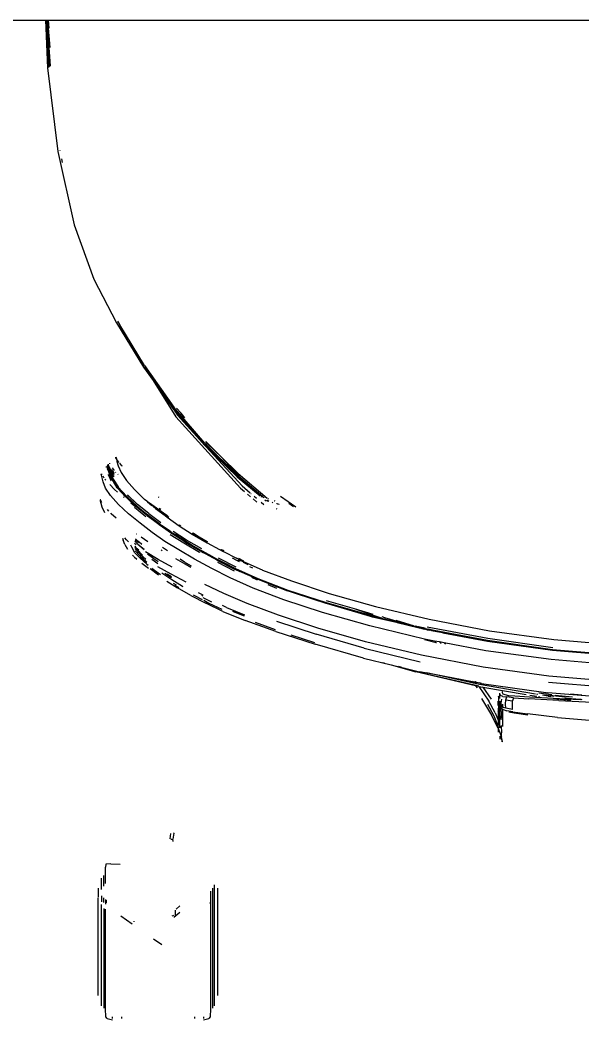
# Model space of a CAD drawing. Header units: millimetres. Extents: x -41292 to 298682, y -22072 to 33155.
# Drawn here: x 26893.6 to 27102.4, y -9910.7 to -9539.4 of the extents above; entities that cross this region are included whole.
import ezdxf

# ---------------------------------------------------------------- set-up
doc = ezdxf.new("R2010")
doc.units = ezdxf.units.MM

# ---------------------------------------------------------------- blocks, each defined once
blk = doc.blocks.new('rmfnasesx')
for p, q in [((53907.95, 5973.01), (54366.44, 5973.01)), ((54366.44, 5973.01), (54367.12, 5955.23)), ((54366.44, 5973.01), (54366.56, 5973.01)), ((54367.58, 5955.4), (54366.56, 5973.01)), ((54366.56, 5973.01), (54366.66, 5973.01)), ((54367.67, 5955.51), (54366.66, 5973.01)), ((54366.66, 5973.01), (54366.76, 5973.01)), ((54366.76, 5973.01), (54367.85, 5955.71)), ((54366.76, 5973.01), (54367.94, 5955.82)), ((54366.76, 5973.01), (54366.83, 5973.01)), ((54367.94, 5955.82), (54366.83, 5973.01)), ((54366.83, 5973.01), (54366.91, 5973.01)), ((54366.91, 5973.01), (54367.16, 5969.5)), ((54366.91, 5973.01), (54366.93, 5973.01)), ((54367.16, 5969.5), (54366.93, 5973.01)), ((54366.93, 5973.01), (54367.03, 5973.01)), ((54368.12, 5956.03), (54367.03, 5973.01)), ((54367.03, 5973.01), (54367.14, 5973.01)), ((54368.05, 5958.74), (54367.14, 5973.01)), ((54367.14, 5973.01), (54367.17, 5973.01)), ((54367.17, 5973.01), (54367.95, 5962.83)), ((54367.17, 5973.01), (54367.49, 5973.01)), ((54367.76, 5969.92), (54367.49, 5973.01)), ((54367.49, 5973.01), (54842.76, 5973.01)), ((54367.16, 5969.5), (54368.12, 5956.03)), ((54367.16, 5969.5), (54367.94, 5955.82)), ((54368.03, 5955.92), (54367.16, 5969.5)), ((54367.94, 5955.82), (54367.92, 5955.79)), ((54367.12, 5955.23), (54371.02, 5924.23)), ((54371.02, 5924.23), (54377.02, 5896.93)), ((54371.79, 5924.61), (54371.78, 5924.65)), ((54372.74, 5920.06), (54372.42, 5921.46)), ((54377.02, 5896.93), (54384.32, 5876.83)), ((54384.32, 5876.83), (54392.82, 5860.53)), ((54392.82, 5860.53), (54402.82, 5844.13)), ((54393.94, 5859.95), (54393.22, 5861.13)), ((54393.98, 5859.84), (54393.94, 5859.95)), ((54403.12, 5844.73), (54393.98, 5859.84)), ((54395.32, 5856.74), (54394.67, 5858.24)), ((54395.32, 5856.74), (54395.95, 5855.74)), ((54403.12, 5844.73), (54414.02, 5829.23)), ((54411.49, 5832.5), (54403.12, 5844.33)), ((54402.82, 5844.13), (54406.37, 5839.12)), ((54405.16, 5841.04), (54406.37, 5839.12)), ((54406.37, 5839.12), (54413.72, 5828.73)), ((54406.37, 5839.12), (54414.82, 5825.64)), ((54410.8, 5833.6), (54411.49, 5832.5)), ((54414.02, 5828.93), (54411.49, 5832.5)), ((54411.49, 5832.5), (54414.22, 5828.16)), ((54413.72, 5828.73), (54414.22, 5828.16)), ((54425.52, 5815.83), (54414.02, 5829.23)), ((54414.22, 5828.16), (54423.75, 5817.14)), ((54414.22, 5828.16), (54415.42, 5826.24)), ((54416.62, 5827.14), (54415.02, 5828.93)), ((54415.42, 5826.24), (54423.75, 5817.14)), ((54417.5, 5826.19), (54416.62, 5827.14)), ((54418.17, 5825.32), (54416.62, 5827.14)), ((54438.82, 5799.24), (54414.82, 5825.64)), ((54423.75, 5817.14), (54425.32, 5815.33)), ((54423.75, 5817.14), (54426.12, 5814.55)), ((54425.32, 5815.33), (54426.12, 5814.55)), ((54425.52, 5815.83), (54437.72, 5803.93)), ((54437.82, 5803.63), (54425.62, 5815.53)), ((54426.62, 5815.63), (54425.89, 5816.47)), ((54425.92, 5816.53), (54431.67, 5810.83)), ((54431.67, 5810.83), (54426.62, 5815.63)), ((54426.12, 5814.55), (54437.62, 5803.43)), ((54426.12, 5814.55), (54439.42, 5800.04)), ((54389.02, 5806.93), (54389.02, 5807.23)), ((54389.42, 5807.73), (54389.42, 5807.43)), ((54389.42, 5807.13), (54389.42, 5807.43)), ((54389.42, 5807.43), (54389.52, 5807.33)), ((54389.52, 5807.63), (54389.52, 5807.33)), ((54389.52, 5807.33), (54389.52, 5807.28)), ((54389.52, 5807.03), (54389.52, 5807.28)), ((54389.52, 5807.28), (54389.76, 5806.98)), ((54389.62, 5808.03), (54389.62, 5807.93)), ((54389.72, 5807.73), (54389.62, 5807.93)), ((54389.72, 5807.93), (54389.72, 5807.83)), ((54389.72, 5807.83), (54389.72, 5807.73)), ((54389.72, 5807.73), (54389.75, 5807.68)), ((54389.75, 5807.68), (54389.72, 5807.63)), ((54389.72, 5807.63), (54389.82, 5807.33)), ((54389.72, 5807.63), (54389.72, 5807.43)), ((54389.72, 5807.43), (54389.72, 5807.13)), ((54389.82, 5807.33), (54389.72, 5807.43)), ((54389.72, 5807.43), (54389.82, 5807.03)), ((54389.82, 5807.63), (54389.75, 5807.68)), ((54389.82, 5807.63), (54389.82, 5807.53)), ((54389.82, 5807.53), (54389.82, 5807.33)), ((54390.22, 5807.03), (54389.82, 5807.53)), ((54390.31, 5806.75), (54389.82, 5807.53)), ((54389.82, 5807.28), (54389.82, 5807.33)), ((54389.82, 5807.28), (54389.82, 5807.03)), ((54389.84, 5807.26), (54389.82, 5807.28)), ((54389.84, 5807.26), (54389.97, 5806.66)), ((54389.84, 5807.26), (54390.32, 5806.53)), ((54390.12, 5808.43), (54390.12, 5808.23)), ((54392.52, 5810.43), (54392.52, 5810.63)), ((54392.52, 5810.63), (54392.62, 5810.53)), ((54392.7, 5810.13), (54392.52, 5810.43)), ((54392.62, 5810.53), (54392.7, 5810.13)), ((54392.7, 5810.13), (54392.72, 5810.03)), ((54392.72, 5810.03), (54392.92, 5809.03)), ((54393.12, 5809.43), (54392.72, 5810.03)), ((54392.92, 5809.03), (54393.42, 5807.43)), ((54393.73, 5808.7), (54393.12, 5809.43)), ((54393.42, 5807.43), (54394.52, 5805.03)), ((54394.72, 5807.53), (54393.94, 5808.46)), ((54394.95, 5807.31), (54394.72, 5807.53)), ((54431.7, 5810.8), (54431.67, 5810.83)), ((54431.76, 5810.74), (54431.7, 5810.8)), ((54439.12, 5802.76), (54431.76, 5810.74)), ((54431.76, 5810.74), (54437.92, 5804.63)), ((54387.12, 5804.43), (54387.22, 5804.53)), ((54387.22, 5804.03), (54387.12, 5804.43)), ((54387.22, 5804.53), (54387.32, 5804.23)), ((54387.42, 5803.03), (54387.22, 5804.03)), ((54387.32, 5804.23), (54387.34, 5804.2)), ((54387.64, 5803.7), (54387.92, 5803.23)), ((54389.1, 5806.81), (54389.02, 5806.93)), ((54389.62, 5806.03), (54389.29, 5806.54)), ((54389.62, 5806.23), (54389.42, 5807.13)), ((54389.72, 5806.13), (54389.52, 5807.03)), ((54389.72, 5805.91), (54389.62, 5806.23)), ((54389.72, 5805.91), (54389.62, 5806.03)), ((54389.62, 5804.33), (54390.26, 5802.93)), ((54389.72, 5807.13), (54389.76, 5806.98)), ((54389.83, 5805.78), (54389.72, 5806.13)), ((54390.12, 5804.63), (54389.72, 5805.91)), ((54389.83, 5805.78), (54389.72, 5805.91)), ((54389.72, 5804.23), (54390.26, 5802.93)), ((54389.76, 5806.98), (54389.77, 5806.91)), ((54389.77, 5806.91), (54389.92, 5806.23)), ((54389.77, 5806.91), (54389.86, 5806.83)), ((54389.82, 5807.03), (54389.86, 5806.83)), ((54390.22, 5804.53), (54389.83, 5805.78)), ((54390.2, 5805.35), (54389.83, 5805.78)), ((54389.86, 5806.83), (54389.87, 5806.81)), ((54389.87, 5806.81), (54389.87, 5806.76)), ((54389.87, 5806.76), (54389.89, 5806.73)), ((54389.89, 5806.73), (54389.92, 5806.53)), ((54389.89, 5806.73), (54389.97, 5806.66)), ((54389.92, 5806.53), (54389.96, 5806.41)), ((54389.92, 5806.23), (54390.2, 5805.35)), ((54389.96, 5806.41), (54390.02, 5806.13)), ((54389.97, 5806.66), (54389.99, 5806.58)), ((54389.99, 5806.58), (54390.02, 5806.53)), ((54390.02, 5806.53), (54390.12, 5806.43)), ((54390.02, 5806.53), (54390.02, 5806.43)), ((54390.02, 5806.43), (54390.46, 5805.04)), ((54390.02, 5806.13), (54390.31, 5805.22)), ((54390.12, 5806.43), (54390.59, 5805.84)), ((54391.12, 5802.33), (54390.12, 5804.63)), ((54390.2, 5805.35), (54390.42, 5804.63)), ((54390.31, 5805.22), (54390.2, 5805.35)), ((54390.31, 5806.75), (54390.22, 5807.03)), ((54391.22, 5802.23), (54390.22, 5804.53)), ((54390.41, 5806.42), (54390.31, 5806.75)), ((54390.31, 5805.22), (54390.35, 5805.17)), ((54390.41, 5806.42), (54390.32, 5806.53)), ((54390.35, 5805.17), (54390.42, 5804.93)), ((54390.46, 5805.04), (54390.35, 5805.17)), ((54390.42, 5806.33), (54390.41, 5806.42)), ((54390.45, 5806.3), (54390.42, 5806.33)), ((54390.42, 5804.93), (54391.42, 5802.63)), ((54390.42, 5804.93), (54390.52, 5804.53)), ((54390.42, 5804.63), (54391.42, 5802.33)), ((54390.59, 5805.84), (54390.45, 5806.3)), ((54390.46, 5805.04), (54390.52, 5804.83)), ((54391.22, 5804.13), (54390.46, 5805.04)), ((54390.52, 5804.83), (54391.52, 5802.53)), ((54390.52, 5804.53), (54391.52, 5802.23)), ((54390.59, 5805.84), (54390.72, 5805.43)), ((54390.82, 5805.33), (54390.75, 5805.55)), ((54390.77, 5805.62), (54391.62, 5804.53)), ((54391.57, 5803.77), (54390.82, 5805.33)), ((54391.87, 5804.61), (54390.84, 5805.84)), ((54391.87, 5804.61), (54390.85, 5805.88)), ((54391.88, 5804.88), (54390.9, 5806.05)), ((54391.88, 5804.91), (54390.91, 5806.12)), ((54391.09, 5806.75), (54391.9, 5805.73)), ((54391.57, 5803.77), (54391.22, 5804.13)), ((54391.84, 5803.49), (54391.57, 5803.77)), ((54391.83, 5803.23), (54391.57, 5803.77)), ((54391.86, 5804.29), (54391.62, 5804.53)), ((54392.42, 5805.14), (54392.55, 5805.01)), ((54393.2, 5804.39), (54393.36, 5804.23)), ((54394.52, 5805.03), (54396.42, 5802.03)), ((54439.12, 5802.76), (54437.72, 5803.93)), ((54439.95, 5801.86), (54437.82, 5803.63)), ((54437.92, 5804.63), (54448.77, 5795.52)), ((54387.82, 5801.53), (54387.42, 5803.03)), ((54388.72, 5799.23), (54387.82, 5801.53)), ((54387.92, 5803.23), (54388.07, 5803.06)), ((54388.47, 5802.57), (54388.8, 5802.18)), ((54390.26, 5802.93), (54390.67, 5801.97)), ((54390.29, 5800.53), (54392.02, 5798.73)), ((54390.67, 5801.97), (54390.72, 5801.93)), ((54391.22, 5802.23), (54391.12, 5802.33)), ((54393.06, 5799.33), (54391.22, 5802.23)), ((54393.02, 5799.33), (54391.22, 5802.23)), ((54391.42, 5802.63), (54391.52, 5802.53)), ((54391.42, 5802.33), (54391.52, 5802.23)), ((54391.52, 5802.53), (54393.32, 5799.63)), ((54391.52, 5802.23), (54393.32, 5799.33)), ((54396.42, 5802.03), (54399.42, 5798.63)), ((54437.62, 5803.43), (54446.15, 5796.33)), ((54447.14, 5796.02), (54439.12, 5802.76)), ((54439.95, 5801.86), (54439.12, 5802.76)), ((54439.42, 5800.04), (54442.39, 5797.48)), ((54446.84, 5796.11), (54439.95, 5801.86)), ((54440.52, 5801.24), (54439.95, 5801.86)), ((54390.52, 5796.43), (54388.72, 5799.23)), ((54393.52, 5793.13), (54390.52, 5796.43)), ((54392.02, 5798.73), (54393.19, 5797.75)), ((54393.06, 5799.33), (54393.02, 5799.33)), ((54393.17, 5799.18), (54393.06, 5799.33)), ((54393.3, 5799.03), (54393.17, 5799.18)), ((54396.07, 5795.99), (54393.3, 5799.03)), ((54396.12, 5796.03), (54393.3, 5799.03)), ((54393.32, 5799.63), (54393.42, 5799.53)), ((54393.32, 5799.33), (54393.42, 5799.23)), ((54393.42, 5799.53), (54396.42, 5796.23)), ((54393.42, 5799.23), (54396.32, 5795.93)), ((54399.92, 5792.43), (54396.12, 5796.03)), ((54396.42, 5796.23), (54396.49, 5796.17)), ((54396.49, 5796.17), (54396.52, 5796.13)), ((54396.52, 5796.13), (54396.72, 5795.95)), ((54400.62, 5793.13), (54396.82, 5796.73)), ((54400.62, 5793.13), (54396.82, 5796.63)), ((54399.42, 5798.63), (54403.22, 5795.03)), ((54438.82, 5799.24), (54440.33, 5797.93)), ((54441.43, 5796.97), (54442.54, 5796.02)), ((54442.7, 5797.21), (54442.77, 5797.15)), ((54443.9, 5796.18), (54444.79, 5795.41)), ((54446.39, 5796.13), (54446.6, 5795.95)), ((54453.71, 5796.26), (54459.41, 5792.22)), ((54386.82, 5794.83), (54386.72, 5794.83)), ((54386.72, 5794.83), (54386.72, 5794.43)), ((54386.72, 5794.43), (54386.92, 5793.63)), ((54386.92, 5794.53), (54386.82, 5794.83)), ((54387.32, 5793.81), (54386.92, 5794.53)), ((54386.92, 5793.63), (54387.32, 5792.23)), ((54397.22, 5789.63), (54393.52, 5793.13)), ((54395.33, 5795.96), (54395.67, 5795.67)), ((54396.32, 5795.93), (54396.39, 5795.87)), ((54396.39, 5795.87), (54396.42, 5795.83)), ((54400.22, 5792.33), (54396.42, 5795.83)), ((54399.86, 5792.39), (54396.55, 5795.53)), ((54396.72, 5795.95), (54400.32, 5792.63)), ((54396.72, 5795.95), (54400.22, 5792.63)), ((54398.03, 5793.78), (54399.81, 5792.36)), ((54402.89, 5790.03), (54399.92, 5792.43)), ((54400.22, 5792.63), (54402.16, 5791.06)), ((54400.22, 5792.33), (54400.66, 5791.98)), ((54400.32, 5792.63), (54402.16, 5791.06)), ((54404.72, 5789.73), (54400.62, 5793.13)), ((54403.99, 5794.39), (54403.22, 5795.03)), ((54404.22, 5794.23), (54403.99, 5794.39)), ((54404.32, 5794.13), (54404.22, 5794.23)), ((54405.92, 5792.99), (54404.32, 5794.13)), ((54404.32, 5794.13), (54405.92, 5792.79)), ((54410.22, 5789.93), (54405.92, 5792.99)), ((54410.12, 5789.93), (54405.92, 5792.99)), ((54406.46, 5792.35), (54405.92, 5792.79)), ((54409.92, 5789.73), (54406.46, 5792.35)), ((54410.12, 5789.73), (54406.46, 5792.35)), ((54406.46, 5792.35), (54407.32, 5791.63)), ((54408.58, 5795.66), (54408.33, 5795.84)), ((54443.5, 5795.18), (54444.88, 5793.98)), ((54446.5, 5793.94), (54447.45, 5793.12)), ((54447.31, 5795.73), (54447.06, 5795.93)), ((54447.6, 5795.63), (54447.35, 5795.84)), ((54447.87, 5794.89), (54448.42, 5794.43)), ((54449.07, 5794.26), (54448.59, 5794.66)), ((54449.32, 5794.19), (54448.87, 5794.57)), ((54448.94, 5795.38), (54449.25, 5795.12)), ((54450.56, 5794.02), (54450.85, 5793.78)), ((54451.54, 5794.4), (54451.47, 5794.46)), ((54451.75, 5794.33), (54451.51, 5794.53)), ((54452.21, 5793.49), (54452.35, 5793.37)), ((54452.41, 5793.42), (54452.52, 5793.33)), ((54452.89, 5793.23), (54452.75, 5793.31)), ((54453.18, 5793.17), (54453.09, 5793.2)), ((54453.18, 5793.17), (54453.25, 5793.13)), ((54453.46, 5793.07), (54453.43, 5793.09)), ((54456.81, 5793.65), (54458.57, 5792.43)), ((54387.32, 5792.23), (54388.32, 5790.13)), ((54389.92, 5790.61), (54389.36, 5791.23)), ((54390.82, 5789.63), (54390.62, 5789.85)), ((54392.67, 5787.99), (54390.82, 5789.63)), ((54401.52, 5786.13), (54397.22, 5789.63)), ((54399.42, 5792.13), (54403.62, 5788.63)), ((54400.66, 5791.98), (54404.35, 5788.99)), ((54400.66, 5791.98), (54403.67, 5789.47)), ((54402.16, 5791.06), (54404.42, 5789.13)), ((54402.16, 5791.06), (54404.42, 5789.23)), ((54402.89, 5790.03), (54403.67, 5789.47)), ((54404.12, 5789.03), (54402.89, 5790.03)), ((54403.67, 5789.47), (54404.35, 5788.99)), ((54403.67, 5789.47), (54404.32, 5788.93)), ((54404.12, 5788.93), (54404.06, 5788.98)), ((54404.32, 5788.93), (54404.12, 5789.03)), ((54408.52, 5785.63), (54404.12, 5788.93)), ((54408.52, 5785.63), (54404.32, 5788.93)), ((54404.32, 5788.93), (54407.72, 5786.38)), ((54404.35, 5788.99), (54404.42, 5788.93)), ((54404.42, 5789.23), (54408.82, 5785.93)), ((54404.42, 5789.13), (54408.82, 5785.93)), ((54404.42, 5788.93), (54407.72, 5786.38)), ((54404.42, 5788.93), (54407.52, 5786.73)), ((54409.22, 5786.33), (54404.82, 5789.63)), ((54407.25, 5791.58), (54409.92, 5789.63)), ((54407.32, 5791.63), (54409.92, 5789.73)), ((54408.63, 5791.78), (54409.21, 5791.37)), ((54410.12, 5789.63), (54409.92, 5789.73)), ((54409.92, 5789.73), (54410.89, 5788.98)), ((54409.92, 5789.63), (54410.89, 5788.98)), ((54411.88, 5788.77), (54410.12, 5789.93)), ((54412.18, 5788.35), (54410.12, 5789.73)), ((54412.12, 5788.31), (54410.12, 5789.63)), ((54410.12, 5789.63), (54412.07, 5788.28)), ((54411.33, 5789.18), (54410.22, 5789.93)), ((54410.89, 5788.98), (54411.62, 5788.43)), ((54452.13, 5791.6), (54452.36, 5791.45)), ((54406.02, 5782.73), (54401.52, 5786.13)), ((54407.52, 5786.73), (54408.82, 5785.93)), ((54407.72, 5786.38), (54408.72, 5785.63)), ((54408.62, 5785.53), (54408.52, 5785.63)), ((54413.16, 5782.38), (54408.62, 5785.53)), ((54413.22, 5782.43), (54408.62, 5785.53)), ((54408.72, 5785.63), (54408.82, 5785.53)), ((54408.82, 5785.93), (54408.92, 5785.83)), ((54408.82, 5785.53), (54413.22, 5782.43)), ((54408.82, 5785.53), (54413.32, 5782.43)), ((54408.92, 5785.83), (54410.07, 5785.03)), ((54410.07, 5785.03), (54410.14, 5784.99)), ((54410.14, 5784.99), (54410.22, 5784.93)), ((54410.22, 5784.93), (54413.05, 5782.96)), ((54410.22, 5784.93), (54412.64, 5783.32)), ((54410.22, 5784.93), (54413.42, 5782.63)), ((54411.62, 5788.43), (54416.02, 5785.23)), ((54411.62, 5788.43), (54411.99, 5788.23)), ((54415.92, 5785.57), (54416.42, 5785.23)), ((54416.02, 5785.23), (54420.92, 5782.13)), ((54416.19, 5785.49), (54416.42, 5785.33)), ((54416.42, 5785.33), (54416.58, 5785.23)), ((54416.42, 5785.23), (54416.5, 5785.18)), ((54416.62, 5785.33), (54416.54, 5785.38)), ((54416.67, 5785.3), (54416.62, 5785.33)), ((54416.7, 5785.32), (54416.64, 5785.35)), ((54400.29, 5782.09), (54400.21, 5782.15)), ((54410.72, 5779.43), (54406.02, 5782.73)), ((54412.72, 5782.03), (54417.82, 5778.83)), ((54413.22, 5782.43), (54413.42, 5782.33)), ((54413.32, 5782.43), (54413.42, 5782.33)), ((54413.42, 5782.63), (54418.42, 5779.43)), ((54413.42, 5782.33), (54414.4, 5781.71)), ((54418.82, 5779.93), (54413.82, 5783.13)), ((54413.88, 5782.4), (54418.52, 5779.43)), ((54418.22, 5779.13), (54414.4, 5781.71)), ((54414.4, 5781.71), (54418.42, 5779.23)), ((54414.5, 5782.09), (54421.22, 5777.83)), ((54420.88, 5782.49), (54420.97, 5782.47)), ((54420.92, 5782.13), (54426.42, 5778.93)), ((54420.97, 5782.47), (54423.42, 5780.93)), ((54423.52, 5780.93), (54421.2, 5782.41)), ((54423.52, 5781.03), (54421.41, 5782.36)), ((54395.03, 5780.56), (54395.22, 5779.93)), ((54395.82, 5778.23), (54395.22, 5779.93)), ((54395.82, 5778.23), (54396.83, 5776.55)), ((54396.52, 5780.03), (54395.9, 5780.77)), ((54396.52, 5780.03), (54397.28, 5779.27)), ((54398.42, 5777.23), (54398.08, 5778.07)), ((54400.01, 5778.1), (54399.44, 5778.63)), ((54399.52, 5777.77), (54400.02, 5776.93)), ((54399.62, 5779.44), (54400.72, 5778.33)), ((54399.73, 5779.95), (54400.92, 5778.83)), ((54401.12, 5779.13), (54399.83, 5780.42)), ((54400.72, 5778.33), (54403.08, 5776.42)), ((54400.72, 5778.33), (54403.01, 5776.57)), ((54402.16, 5778.29), (54401.12, 5779.13)), ((54404.43, 5779.24), (54401.93, 5780.96)), ((54415.92, 5776.23), (54410.72, 5779.43)), ((54417.82, 5778.83), (54423.62, 5775.43)), ((54423.92, 5775.73), (54418.22, 5779.13)), ((54423.92, 5775.83), (54418.22, 5779.13)), ((54418.33, 5779.19), (54418.42, 5779.13)), ((54418.42, 5779.43), (54420.39, 5778.29)), ((54418.42, 5779.23), (54424.02, 5775.93)), ((54418.42, 5779.13), (54424.02, 5775.93)), ((54418.52, 5779.43), (54420.39, 5778.29)), ((54424.42, 5776.63), (54418.82, 5779.93)), ((54420.39, 5778.29), (54421.22, 5777.83)), ((54421.22, 5777.83), (54424.13, 5776.14)), ((54421.22, 5777.83), (54424.12, 5776.03)), ((54423.42, 5780.93), (54426.12, 5779.32)), ((54426.68, 5779.19), (54423.52, 5781.03)), ((54426.39, 5779.26), (54423.52, 5780.93)), ((54426.12, 5779.32), (54426.23, 5779.3)), ((54426.42, 5778.93), (54431.01, 5776.42)), ((54399.62, 5775.23), (54398.42, 5777.23)), ((54399.02, 5773.93), (54398.69, 5774.31)), ((54399.02, 5773.93), (54399.17, 5773.8)), ((54400.02, 5776.93), (54399.59, 5777.26)), ((54399.62, 5775.23), (54401.52, 5773.13)), ((54399.65, 5776.75), (54399.72, 5776.63)), ((54401.62, 5774.53), (54399.72, 5776.63)), ((54401.42, 5774.03), (54399.75, 5775.96)), ((54400.02, 5776.93), (54400.07, 5776.88)), ((54400.07, 5776.88), (54401.92, 5774.83)), ((54401.02, 5776.13), (54400.07, 5776.88)), ((54403.92, 5771.83), (54401.42, 5774.03)), ((54401.62, 5774.53), (54403.62, 5772.78)), ((54401.92, 5774.83), (54402.47, 5774.35)), ((54408.22, 5772.73), (54403.52, 5775.53)), ((54406.62, 5772.93), (54404.23, 5774.67)), ((54409.71, 5775.92), (54409.33, 5776.15)), ((54411.75, 5775.85), (54409.85, 5777.2)), ((54421.72, 5772.83), (54415.92, 5776.23)), ((54423.57, 5775.36), (54423.62, 5775.33)), ((54424.97, 5775.16), (54423.92, 5775.73)), ((54424.02, 5775.93), (54424.12, 5775.83)), ((54424.12, 5776.03), (54426.13, 5774.98)), ((54424.12, 5775.83), (54430.32, 5772.43)), ((54424.12, 5775.83), (54430.32, 5772.53)), ((54424.13, 5776.14), (54424.58, 5775.88)), ((54424.58, 5775.88), (54426.13, 5774.98)), ((54424.58, 5775.88), (54428.19, 5773.9)), ((54426.13, 5774.98), (54428.19, 5773.9)), ((54426.13, 5774.98), (54428.62, 5773.53)), ((54428.19, 5773.9), (54429.94, 5772.98)), ((54431.01, 5776.42), (54432.42, 5775.63)), ((54431.31, 5776.35), (54432.53, 5775.68)), ((54432.57, 5775.72), (54431.47, 5776.32)), ((54432.62, 5775.79), (54431.77, 5776.26)), ((54432.72, 5775.91), (54432.29, 5776.14)), ((54432.42, 5775.63), (54432.48, 5775.61)), ((54432.48, 5775.61), (54437.39, 5773.17)), ((54432.77, 5775.96), (54432.53, 5776.09)), ((54399.31, 5773.67), (54400.32, 5772.78)), ((54401.52, 5773.63), (54403.92, 5771.33)), ((54401.52, 5773.13), (54404.02, 5770.93)), ((54404.62, 5769.33), (54402.2, 5771.19)), ((54404.06, 5771.72), (54403.92, 5771.83)), ((54404.02, 5770.93), (54404.5, 5770.55)), ((54408.16, 5771.09), (54405.88, 5772.66)), ((54408.19, 5771.86), (54406.62, 5772.93)), ((54413.42, 5769.83), (54408.22, 5772.73)), ((54418.22, 5770.93), (54414.81, 5772.9)), ((54418.02, 5771.73), (54416.45, 5772.76)), ((54420.6, 5770.17), (54418.02, 5771.73)), ((54420.39, 5769.76), (54418.22, 5770.93)), ((54428.22, 5769.33), (54421.72, 5772.83)), ((54428.62, 5773.53), (54434.2, 5770.47)), ((54429.94, 5772.98), (54430.42, 5772.73)), ((54429.94, 5772.98), (54430.32, 5772.73)), ((54430.12, 5772.33), (54430.07, 5772.36)), ((54435.46, 5769.78), (54430.12, 5772.43)), ((54436.78, 5768.95), (54430.12, 5772.33)), ((54430.23, 5771.72), (54436.52, 5768.53)), ((54430.32, 5772.73), (54432.64, 5771.55)), ((54430.32, 5772.53), (54434.2, 5770.47)), ((54430.32, 5772.43), (54434.2, 5770.47)), ((54430.42, 5772.73), (54432.64, 5771.55)), ((54437.22, 5769.83), (54430.62, 5773.23)), ((54432.64, 5771.55), (54437.02, 5769.33)), ((54434.2, 5770.47), (54435.46, 5769.78)), ((54437.42, 5772.33), (54435.81, 5773.2)), ((54437.82, 5772.93), (54437.39, 5773.17)), ((54438.46, 5771.83), (54437.42, 5772.33)), ((54437.8, 5772.69), (54438.72, 5772.26)), ((54438.82, 5772.43), (54437.82, 5772.93)), ((54440.04, 5772.11), (54438.15, 5773.02)), ((54438.26, 5772.58), (54438.76, 5772.33)), ((54438.79, 5772.38), (54438.51, 5772.51)), ((54438.82, 5772.43), (54439.32, 5772.21)), ((54441.02, 5771.34), (54439.11, 5772.23)), ((54439.32, 5772.21), (54446.84, 5768.84)), ((54440.86, 5771.46), (54439.32, 5772.21)), ((54439.39, 5772.04), (54441.29, 5771.13)), ((54439.84, 5771.72), (54441.61, 5770.87)), ((54408.42, 5766.93), (54405.22, 5769.23)), ((54405.92, 5769.44), (54406.82, 5768.73)), ((54406.82, 5768.73), (54409.11, 5767.1)), ((54413.02, 5767.23), (54408.12, 5769.93)), ((54409.92, 5767.43), (54409.65, 5767.62)), ((54413.32, 5765.13), (54409.92, 5767.43)), ((54413.22, 5765.83), (54410.77, 5767.49)), ((54411.55, 5767.4), (54413.15, 5766.32)), ((54418.62, 5764.23), (54413.02, 5767.23)), ((54435.02, 5765.83), (54428.22, 5769.33)), ((54435.46, 5769.78), (54435.92, 5769.53)), ((54436.7, 5769.15), (54435.92, 5769.53)), ((54436.7, 5769.15), (54436.92, 5769.03)), ((54436.82, 5769.03), (54436.7, 5769.15)), ((54436.92, 5769.03), (54436.82, 5769.03)), ((54436.92, 5769.03), (54438.57, 5768.25)), ((54436.99, 5769.25), (54437.02, 5769.23)), ((54437.02, 5769.33), (54445.22, 5765.63)), ((54437.02, 5769.23), (54445.22, 5765.53)), ((54445.12, 5765.33), (54438.57, 5768.25)), ((54443.37, 5769.49), (54442.29, 5770.01)), ((54447.04, 5768.75), (54446.84, 5768.84)), ((54447.04, 5768.75), (54457.82, 5764.73)), ((54411.42, 5764.63), (54415.42, 5762.13)), ((54417.22, 5762.73), (54413.32, 5765.13)), ((54413.84, 5763.95), (54414.93, 5763.28)), ((54415.92, 5762.13), (54414.46, 5763.05)), ((54417.52, 5762.56), (54417.22, 5762.73)), ((54432.62, 5760.03), (54425.62, 5763.43)), ((54443.52, 5762.03), (54435.02, 5765.83)), ((54442.92, 5766.15), (54444.82, 5765.23)), ((54445.07, 5765.25), (54443.77, 5765.84)), ((54444.82, 5765.23), (54445.01, 5765.15)), ((54445.22, 5765.33), (54445.12, 5765.33)), ((54445.22, 5765.63), (54456.42, 5761.33)), ((54445.22, 5765.33), (54456.32, 5761.03)), ((54445.22, 5765.33), (54456.32, 5761.13)), ((54448.51, 5764.3), (54456.42, 5761.33)), ((54449, 5763.45), (54452.16, 5762.11)), ((54457.82, 5764.73), (54471.82, 5760.13)), ((54420.32, 5759.33), (54415.42, 5762.13)), ((54420.32, 5759.33), (54425.92, 5756.43)), ((54421.21, 5759.62), (54421.72, 5759.33)), ((54421.72, 5759.33), (54424.61, 5757.83)), ((54423.1, 5760.48), (54424.85, 5759.57)), ((54424.36, 5759.42), (54424.83, 5759.18)), ((54441.32, 5756.33), (54432.62, 5760.03)), ((54454.92, 5757.73), (54443.52, 5762.03)), ((54456.32, 5761.13), (54470.52, 5756.43)), ((54467.98, 5757.17), (54456.32, 5761.03)), ((54470.52, 5756.43), (54456.32, 5761.03)), ((54456.42, 5761.33), (54470.62, 5756.63)), ((54456.42, 5761.33), (54470.62, 5756.73)), ((54471.82, 5760.13), (54489.02, 5755.23)), ((54427.22, 5757.33), (54424.93, 5758.52)), ((54425.17, 5757.54), (54427.12, 5756.53)), ((54432.32, 5753.43), (54425.92, 5756.43)), ((54427.12, 5756.53), (54431.93, 5754.25)), ((54428.12, 5756.91), (54427.22, 5757.33)), ((54433.62, 5754.93), (54432.16, 5755.61)), ((54452.92, 5752.03), (54441.32, 5756.33)), ((54469.32, 5753.03), (54454.92, 5757.73)), ((54470.52, 5756.43), (54470.62, 5756.43)), ((54470.62, 5756.73), (54488.02, 5751.73)), ((54470.62, 5756.43), (54487.92, 5751.43)), ((54470.62, 5756.43), (54487.92, 5751.53)), ((54481.15, 5754.34), (54470.82, 5757.33)), ((54489.02, 5755.23), (54508.92, 5750.53)), ((54432.32, 5753.43), (54440.62, 5750.03)), ((54433.62, 5754.93), (54440.32, 5752.2)), ((54436.24, 5753.28), (54436.02, 5753.4)), ((54440.32, 5751.62), (54436.24, 5753.28)), ((54440.32, 5751.7), (54436.24, 5753.28)), ((54467.52, 5747.23), (54452.92, 5752.03)), ((54486.92, 5748.03), (54469.32, 5753.03)), ((54475.89, 5755.15), (54488.02, 5751.73)), ((54488.62, 5751.73), (54481.15, 5754.34)), ((54488.12, 5752.33), (54481.15, 5754.34)), ((54487.89, 5751.34), (54484.77, 5752.24)), ((54487.92, 5751.53), (54495.11, 5749.82)), ((54488.02, 5751.73), (54491.21, 5750.97)), ((54491.21, 5750.97), (54488.62, 5751.73)), ((54491.29, 5751.47), (54492.29, 5751.21)), ((54451.92, 5745.93), (54440.62, 5750.03)), ((54451.82, 5746.55), (54444.39, 5749.3)), ((54452.22, 5749.83), (54466.92, 5744.93)), ((54507.22, 5743.13), (54486.92, 5748.03)), ((54487.92, 5751.43), (54496.16, 5749.52)), ((54491.21, 5750.97), (54500.78, 5748.68)), ((54492.29, 5751.21), (54500.78, 5748.68)), ((54495.11, 5749.82), (54494.04, 5750.14)), ((54495.11, 5749.82), (54504.48, 5747.6)), ((54497.07, 5749.25), (54496.16, 5749.52)), ((54503.12, 5748.12), (54496.66, 5750.03)), ((54497.07, 5749.25), (54505.23, 5747.32)), ((54500.78, 5748.68), (54503.12, 5748.12)), ((54502.01, 5748.32), (54502.14, 5748.29)), ((54502.14, 5748.29), (54504.48, 5747.6)), ((54503.12, 5748.12), (54503.96, 5747.88)), ((54504.9, 5747.6), (54503.96, 5747.88)), ((54503.96, 5747.88), (54504.74, 5747.74)), ((54504.56, 5747.89), (54504.74, 5747.74)), ((54508.92, 5750.53), (54531.32, 5746.23)), ((54451.92, 5745.93), (54466.52, 5741.23)), ((54466.42, 5741.79), (54457.63, 5744.64)), ((54484.82, 5739.73), (54466.92, 5744.93)), ((54485.32, 5742.13), (54467.52, 5747.23)), ((54504.48, 5747.6), (54504.56, 5747.58)), ((54504.56, 5747.58), (54504.77, 5747.51)), ((54504.74, 5747.74), (54504.8, 5747.69)), ((54504.77, 5747.51), (54504.84, 5747.49)), ((54504.8, 5747.69), (54504.9, 5747.6)), ((54504.8, 5747.69), (54506.62, 5747.29)), ((54504.84, 5747.49), (54505.07, 5747.46)), ((54506.77, 5747.05), (54504.9, 5747.6)), ((54504.9, 5747.6), (54505.07, 5747.46)), ((54505.13, 5747.41), (54505.07, 5747.46)), ((54506.54, 5747.36), (54505.11, 5747.74)), ((54505.13, 5747.41), (54505.23, 5747.32)), ((54505.13, 5747.41), (54506.25, 5747.08)), ((54505.13, 5747.41), (54506.77, 5747.05)), ((54505.23, 5747.32), (54505.26, 5747.29)), ((54505.26, 5747.29), (54506.25, 5747.08)), ((54506.25, 5747.08), (54506.64, 5746.96)), ((54506.62, 5747.29), (54506.54, 5747.36)), ((54506.64, 5747.27), (54506.62, 5747.29)), ((54506.76, 5747.26), (54506.64, 5747.27)), ((54506.88, 5747.02), (54506.64, 5747.27)), ((54506.64, 5746.96), (54507.1, 5746.87)), ((54507.52, 5747.03), (54506.76, 5747.26)), ((54506.77, 5747.05), (54506.88, 5747.02)), ((54506.96, 5747), (54506.88, 5747.02)), ((54507.52, 5746.83), (54506.96, 5747)), ((54507.1, 5746.87), (54506.96, 5747)), ((54507.14, 5746.84), (54507.1, 5746.87)), ((54508.02, 5746.63), (54507.14, 5746.84)), ((54507.52, 5747.03), (54508.12, 5746.93)), ((54507.52, 5746.83), (54508.12, 5746.73)), ((54508.12, 5746.63), (54508.02, 5746.63)), ((54508.12, 5746.93), (54508.77, 5746.81)), ((54508.12, 5746.73), (54509.06, 5746.55)), ((54509.2, 5746.43), (54508.12, 5746.73)), ((54508.12, 5746.63), (54509.2, 5746.43)), ((54530.72, 5743.33), (54508.22, 5747.53)), ((54508.77, 5746.81), (54530.62, 5742.73)), ((54511.48, 5746.09), (54508.77, 5746.81)), ((54508.77, 5746.81), (54509.06, 5746.55)), ((54509.06, 5746.55), (54509.2, 5746.43)), ((54509.06, 5746.55), (54511.48, 5746.09)), ((54509.2, 5746.43), (54509.24, 5746.4)), ((54509.76, 5746.3), (54509.24, 5746.4)), ((54509.76, 5746.3), (54513.15, 5745.69)), ((54513.15, 5745.69), (54511.48, 5746.09)), ((54511.48, 5746.09), (54530.62, 5742.43)), ((54514.03, 5745.48), (54513.15, 5745.69)), ((54514.03, 5745.48), (54530.62, 5742.43)), ((54530.52, 5742.33), (54514.03, 5745.48)), ((54531.32, 5746.23), (54555.22, 5742.93)), ((54484.52, 5736.03), (54466.52, 5741.23)), ((54506.02, 5737.13), (54485.32, 5742.13)), ((54507.17, 5742.95), (54511.56, 5741.89)), ((54510.93, 5742.43), (54507.22, 5743.13)), ((54510.93, 5742.43), (54511.56, 5741.89)), ((54512.69, 5742.1), (54510.93, 5742.43)), ((54511.56, 5741.89), (54511.69, 5741.87)), ((54513.31, 5741.56), (54512.69, 5742.1)), ((54514.51, 5741.75), (54512.69, 5742.1)), ((54514.51, 5741.75), (54515.01, 5741.24)), ((54529.92, 5738.83), (54514.51, 5741.75)), ((54554.72, 5739.03), (54530.52, 5742.33)), ((54530.62, 5742.73), (54554.72, 5739.33)), ((54530.62, 5742.43), (54554.72, 5739.03)), ((54530.62, 5742.43), (54554.72, 5739.13)), ((54554.82, 5739.93), (54530.72, 5743.33)), ((54555.22, 5742.93), (54579.92, 5740.83)), ((54484.82, 5739.73), (54505.62, 5734.73)), ((54528.92, 5732.73), (54506.02, 5737.13)), ((54554.22, 5735.53), (54529.92, 5738.83)), ((54554.72, 5739.33), (54579.72, 5737.23)), ((54554.72, 5739.13), (54579.72, 5737.03)), ((54554.72, 5739.03), (54579.72, 5736.93)), ((54574.79, 5737.25), (54554.72, 5738.93)), ((54484.52, 5736.03), (54494.77, 5733.57)), ((54491.6, 5734.47), (54492.32, 5734.27)), ((54494.77, 5733.57), (54504.02, 5730.93)), ((54494.77, 5733.57), (54499.9, 5732.34)), ((54497.34, 5733.06), (54498.63, 5732.7)), ((54579.42, 5733.33), (54554.22, 5735.53)), ((54499.9, 5732.34), (54504.12, 5731.13)), ((54499.9, 5732.34), (54505.32, 5731.03)), ((54526.1, 5725.83), (54504.02, 5730.93)), ((54504.12, 5731.13), (54527.42, 5725.83)), ((54510.87, 5729.97), (54505.32, 5731.03)), ((54510.87, 5729.97), (54507.9, 5730.63)), ((54527.62, 5726.23), (54510.87, 5729.97)), ((54524.96, 5727.27), (54510.87, 5729.97)), ((54553.42, 5729.43), (54528.92, 5732.73)), ((54579.02, 5727.23), (54553.42, 5729.43)), ((54524.79, 5727.49), (54524.96, 5727.27)), ((54524.96, 5727.27), (54525.33, 5726.8)), ((54526.23, 5727.03), (54524.96, 5727.27)), ((54525.56, 5727.34), (54526.06, 5727.25)), ((54526.08, 5727.22), (54526.06, 5727.25)), ((54526.08, 5727.22), (54527.32, 5726.93)), ((54526.23, 5727.03), (54526.08, 5727.22)), ((54526.1, 5725.83), (54526.72, 5725.04)), ((54527.32, 5725.53), (54526.1, 5725.83)), ((54526.61, 5726.54), (54526.23, 5727.03)), ((54527.87, 5726.72), (54526.23, 5727.03)), ((54527.32, 5725.53), (54531.02, 5720.14)), ((54527.32, 5725.53), (54528.86, 5725.29)), ((54527.45, 5726.99), (54527.72, 5726.93)), ((54548.41, 5722.72), (54527.62, 5726.23)), ((54527.72, 5726.93), (54528, 5726.88)), ((54527.72, 5726.93), (54527.87, 5726.72)), ((54527.87, 5726.72), (54527.9, 5726.68)), ((54528.32, 5726.63), (54527.9, 5726.68)), ((54528.02, 5726.5), (54528.21, 5726.23)), ((54528.32, 5726.63), (54551.43, 5723.45)), ((54528.6, 5725.66), (54528.62, 5725.63)), ((54578.92, 5724.83), (54553.22, 5727.03)), ((54528.86, 5725.29), (54544.98, 5722.56)), ((54528.86, 5725.29), (54531.92, 5720.84)), ((54534.52, 5722.04), (54534.62, 5721.64)), ((54535.12, 5722.74), (54535.12, 5723.04)), ((54535.12, 5722.74), (54535.42, 5722.24)), ((54535.12, 5721.1), (54535.12, 5722.74)), ((54536.32, 5721.84), (54535.42, 5722.24)), ((54536.02, 5723.64), (54536.02, 5723.34)), ((54536.02, 5723.34), (54536.32, 5722.84)), ((54536.32, 5722.84), (54537.02, 5722.54)), ((54536.32, 5721.84), (54537.82, 5721.64)), ((54537.02, 5722.54), (54538.42, 5722.24)), ((54538.42, 5722.24), (54540.72, 5722.04)), ((54540.72, 5722.04), (54546.22, 5721.64)), ((54546.28, 5722.35), (54548.89, 5721.91)), ((54549.23, 5722.59), (54548.93, 5722.64)), ((54549.26, 5722.59), (54549.23, 5722.59)), ((54549.56, 5721.8), (54550.05, 5721.71)), ((54549.7, 5723.24), (54553.22, 5722.63)), ((54553.12, 5721.93), (54551.06, 5722.28)), ((54551.43, 5723.45), (54553.32, 5723.13)), ((54551.43, 5723.45), (54553.02, 5723.23)), ((54555.18, 5721.81), (54551.5, 5722.29)), ((54570.06, 5721.84), (54553.02, 5723.23)), ((54553.12, 5721.93), (54554.16, 5721.82)), ((54553.22, 5722.63), (54554.43, 5722.51)), ((54553.71, 5722.35), (54559.34, 5721.74)), ((54555.72, 5722.38), (54562.12, 5721.74)), ((54565.65, 5722.29), (54561.42, 5722.71)), ((54528.32, 5721.14), (54532.02, 5714.94)), ((54530.62, 5719.04), (54532.92, 5714.64)), ((54533.42, 5715.74), (54531.02, 5720.14)), ((54534.52, 5718.44), (54534.52, 5720.14)), ((54534.62, 5721.64), (54534.62, 5717.54)), ((54534.72, 5719.34), (54534.72, 5719.54)), ((54534.72, 5718.94), (54534.72, 5719.34)), ((54534.72, 5719.34), (54534.82, 5718.84)), ((54534.83, 5718.72), (54534.72, 5718.94)), ((54534.82, 5718.84), (54534.83, 5718.72)), ((54535.02, 5718.34), (54534.83, 5718.72)), ((54534.83, 5718.72), (54534.92, 5717.14)), ((54535.22, 5718.23), (54535.02, 5718.34)), ((54535.16, 5720.07), (54535.22, 5718.54)), ((54535.22, 5718.23), (54535.22, 5718.54)), ((54535.42, 5718.12), (54535.22, 5718.23)), ((54535.22, 5714.53), (54535.22, 5718.23)), ((54535.42, 5718.64), (54535.42, 5718.12)), ((54535.42, 5718.04), (54535.42, 5718.12)), ((54535.52, 5718.04), (54535.42, 5718.12)), ((54535.72, 5719.34), (54535.92, 5720.84)), ((54535.92, 5717.84), (54535.72, 5719.34)), ((54536.22, 5717.76), (54536.22, 5719.04)), ((54537.32, 5718.94), (54537.42, 5720.54)), ((54537.42, 5717.44), (54537.32, 5718.94)), ((54537.42, 5720.54), (54537.82, 5721.64)), ((54537.42, 5720.54), (54539.92, 5720.24)), ((54540.22, 5721.34), (54537.82, 5721.64)), ((54539.82, 5718.64), (54539.92, 5720.24)), ((54539.82, 5717.04), (54539.82, 5718.64)), ((54540.22, 5721.34), (54539.92, 5720.24)), ((54540.22, 5721.34), (54545.92, 5720.94)), ((54557.12, 5720.34), (54545.92, 5720.94)), ((54546.22, 5721.64), (54557.32, 5721.04)), ((54561.52, 5720.34), (54554.98, 5721.02)), ((54557.12, 5720.34), (54571.92, 5719.64)), ((54557.32, 5721.04), (54565, 5720.69)), ((54559.75, 5721.24), (54559.32, 5721.26)), ((54561.82, 5720.93), (54559.75, 5721.24)), ((54559.75, 5721.24), (54565, 5720.69)), ((54565, 5720.69), (54561.82, 5720.93)), ((54565.36, 5720.66), (54565, 5720.69)), ((54565.74, 5720.64), (54565.36, 5720.66)), ((54534.52, 5710.04), (54532.02, 5714.94)), ((54532.92, 5714.64), (54534.12, 5711.54)), ((54533.42, 5715.74), (54534.72, 5712.74)), ((54534.42, 5716.44), (54534.68, 5715.91)), ((54534.67, 5716.29), (54534.62, 5717.54)), ((54534.69, 5715.81), (54534.68, 5715.91)), ((54534.72, 5714.84), (54534.69, 5715.81)), ((54534.69, 5715.81), (54534.75, 5715.65)), ((54534.72, 5712.74), (54534.72, 5714.84)), ((54534.92, 5717.14), (54535.01, 5715.05)), ((54535.01, 5715.05), (54535.02, 5714.64)), ((54535.01, 5715.05), (54535.22, 5714.53)), ((54535.02, 5714.64), (54535.02, 5711.94)), ((54535.22, 5714.53), (54535.72, 5713.34)), ((54535.22, 5710.24), (54535.22, 5714.53)), ((54535.42, 5718.04), (54535.55, 5717.6)), ((54535.55, 5717.6), (54535.52, 5718.04)), ((54535.92, 5717.84), (54535.52, 5718.04)), ((54535.55, 5717.6), (54535.62, 5717.34)), ((54535.62, 5716.24), (54535.55, 5717.6)), ((54536.22, 5717.04), (54535.62, 5717.34)), ((54535.62, 5716.24), (54535.72, 5713.84)), ((54536.22, 5717.76), (54535.92, 5717.84)), ((54536.38, 5717.72), (54536.22, 5717.76)), ((54536.22, 5717.04), (54536.22, 5717.3)), ((54536.42, 5716.94), (54536.22, 5717.04)), ((54536.22, 5716.34), (54536.22, 5717.04)), ((54536.32, 5713.74), (54536.22, 5716.34)), ((54536.38, 5717.72), (54536.42, 5717.94)), ((54537.42, 5717.44), (54536.38, 5717.72)), ((54536.42, 5716.94), (54537.82, 5716.54)), ((54539.82, 5717.04), (54537.42, 5717.44)), ((54540.02, 5716.14), (54537.82, 5716.54)), ((54540.52, 5715.64), (54538.52, 5716.04)), ((54540.02, 5716.14), (54545.42, 5715.34)), ((54545.62, 5714.94), (54540.52, 5715.64)), ((54556.62, 5714.04), (54545.42, 5715.34)), ((54534.12, 5711.54), (54534.52, 5710.04)), ((54534.62, 5709.78), (54534.62, 5710.74)), ((54534.94, 5711.7), (54534.72, 5712.74)), ((54534.72, 5711.04), (54534.72, 5712.74)), ((54535.12, 5710.84), (54535.05, 5711.18)), ((54535.12, 5710.84), (54535.22, 5710.24)), ((54535.72, 5711.04), (54535.82, 5708.34)), ((54536.22, 5711.74), (54536.32, 5713.74)), ((54536.22, 5710.74), (54536.22, 5711.74)), ((54556.62, 5714.04), (54571.42, 5712.74)), ((54534.52, 5710.04), (54534.62, 5709.78)), ((54534.62, 5709.78), (54534.67, 5709.65)), ((54534.62, 5709.14), (54534.62, 5709.78)), ((54534.62, 5709.14), (54534.67, 5709.65)), ((54534.62, 5708.64), (54534.62, 5709.14)), ((54534.67, 5709.65), (54534.72, 5710.14)), ((54534.67, 5709.65), (54535.82, 5706.74)), ((54534.72, 5710.14), (54534.72, 5710.44)), ((54535.12, 5707.14), (54535.12, 5705.94)), ((54535.82, 5706.74), (54535.82, 5708.34)), ((54535.12, 5705.94), (54535.32, 5706.14)), ((54536.12, 5705.14), (54535.82, 5706.74)), ((54535.82, 5706.24), (54535.82, 5706.74)), ((54535.82, 5706.24), (54535.92, 5705.04)), ((54536.12, 5705.14), (54535.92, 5705.04)), ((54412.76, 5671.01), (54412.52, 5669.03)), ((54414.02, 5671.03), (54413.72, 5668.83)), ((54414.02, 5671.03), (54414.11, 5671.21)), ((54412.52, 5669.03), (54412.53, 5668.97)), ((54413.02, 5669.03), (54413.1, 5668.56)), ((54413.84, 5668.04), (54413.72, 5668.83)), ((54388.81, 5659.51), (54388.71, 5658.41)), ((54390.61, 5659.71), (54388.81, 5659.51)), ((54390.61, 5659.71), (54394.11, 5659.51)), ((54390.61, 5659.51), (54390.61, 5659.71)), ((54388.01, 5651.34), (54388.01, 5655.31)), ((54388.71, 5652.33), (54388.71, 5658.41)), ((54387.21, 5650.2), (54387.21, 5654.41)), ((54429.21, 5607.01), (54429.21, 5651.87)), ((54386.01, 5650.61), (54386.01, 5647.3)), ((54387.21, 5647.8), (54387.21, 5645.64)), ((54427.71, 5649.52), (54427.71, 5605.81)), ((54428.41, 5650.62), (54428.41, 5606.11)), ((54430.41, 5610.81), (54430.41, 5650.61)), ((54386.01, 5645.91), (54386.01, 5647.06)), ((54386.01, 5610.81), (54386.01, 5645.84)), ((54387.21, 5607.01), (54387.21, 5644.64)), ((54388.01, 5645.3), (54388.01, 5647.09)), ((54388.71, 5646.5), (54388.71, 5644.74)), ((54389.01, 5645.17), (54389.01, 5646.26)), ((54414.96, 5642.89), (54416.31, 5644.15)), ((54427.41, 5645.1), (54427.41, 5645.2)), ((54388.01, 5643.15), (54388.01, 5606.11)), ((54388.71, 5605.81), (54388.71, 5642.84)), ((54394.42, 5640.43), (54398.52, 5637.43)), ((54413.39, 5640.41), (54414.02, 5640.63)), ((54414.12, 5639.93), (54416.27, 5641.71)), ((54414.71, 5640.54), (54414.71, 5642.55)), ((54399.21, 5638.44), (54399.21, 5638.21)), ((54409.62, 5629.63), (54406.52, 5631.73)), ((54388.81, 5602.91), (54388.71, 5605.81)), ((54427.71, 5605.81), (54427.61, 5602.91)), ((54389.31, 5602.21), (54388.81, 5602.91)), ((54389.31, 5602.21), (54391.31, 5601.71)), ((54391.31, 5602.21), (54391.31, 5602.91)), ((54394.61, 5602.91), (54394.61, 5602.21)), ((54421.81, 5602.21), (54421.81, 5602.91)), ((54425.11, 5602.91), (54425.11, 5602.21)), ((54425.11, 5601.71), (54427.11, 5602.21)), ((54427.61, 5602.91), (54427.11, 5602.21))]:
    blk.add_line(p, q)

msp = doc.modelspace()

# ---------------------------------------------------------------- block references
msp.add_blockref('rmfnasesx', (-27463.27, -15512.43))

doc.saveas('drawing.dxf')
